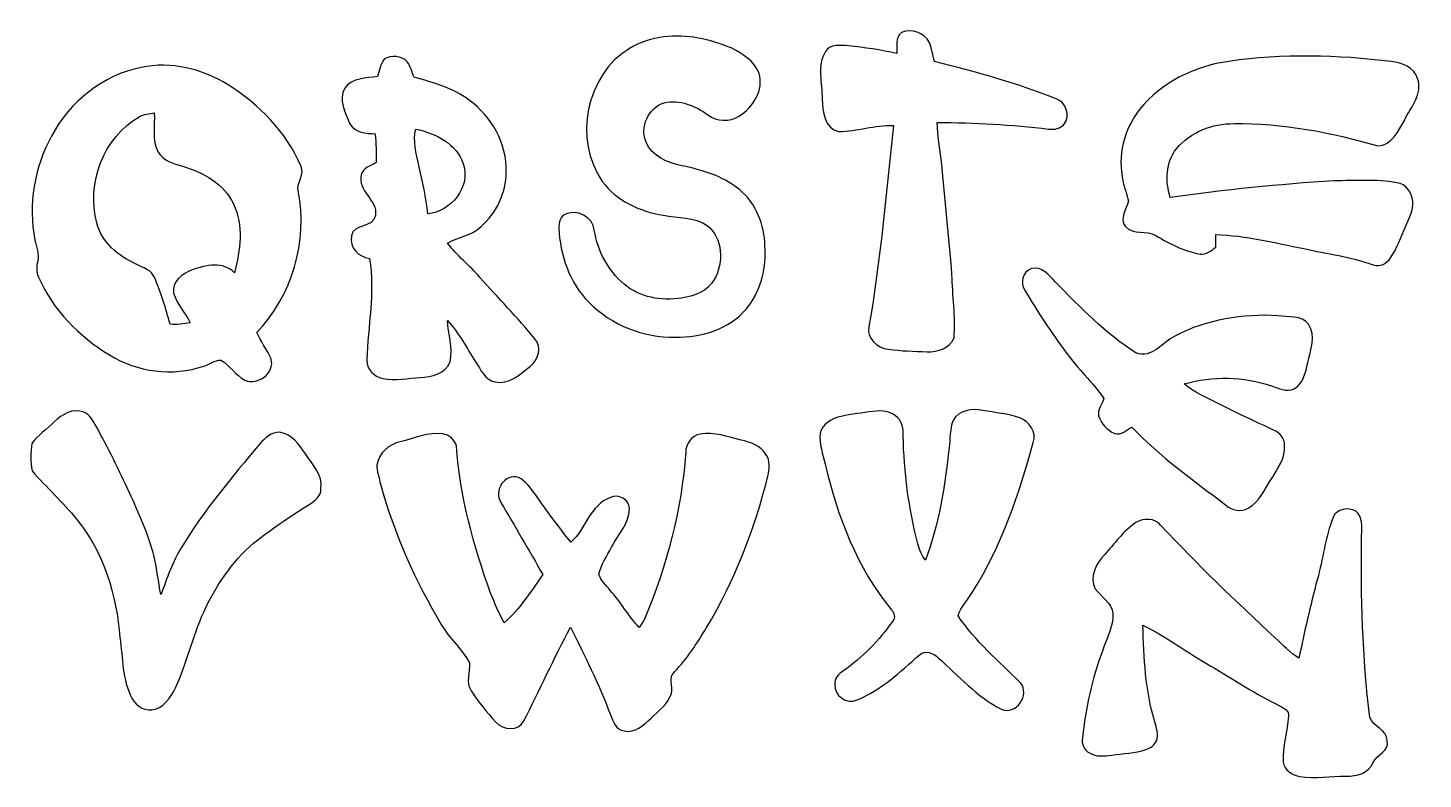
# Model space of a CAD drawing. Header units: centimetres. Extents: x -10.1 to 10.1, y -13.1 to 13.4.
# Drawn here: x -10.07 to 10.11, y -13.12 to -2.26 of the extents above; entities that cross this region are included whole.
import ezdxf

# ---------------------------------------------------------------- set-up
doc = ezdxf.new("R2010")
doc.units = ezdxf.units.CM
doc.header["$MEASUREMENT"] = 0
doc.layers.add('Camada 1', color=7, linetype='Continuous')

msp = doc.modelspace()

# ---------------------------------------------------------------- linework, layer by layer
at = {"layer": 'Camada 1', "color": 156}
for points, knots in [([(-0.86783, -2.38583), (-0.53764, -2.3435), (-0.20072, -2.41793), (0.10266, -2.54669), (0.10266, -2.54669), (0.26775, -2.6229), (0.43497, -2.73543), (0.50694, -2.90936), (0.50694, -2.90936), (0.58137, -3.15524), (0.4198, -3.40571), (0.21554, -3.53165), (0.21554, -3.53165), (0.08113, -3.61809), (-0.10512, -3.61032), (-0.23213, -3.51367), (-0.23213, -3.51367), (-0.41239, -3.38278), (-0.63958, -3.28789), (-0.86535, -3.33798), (-0.86535, -3.33798), (-1.09573, -3.40854), (-1.22237, -3.69217), (-1.12501, -3.9123), (-1.12501, -3.9123), (-1.03928, -4.11797), (-0.81209, -4.20722), (-0.60888, -4.24992), (-0.60888, -4.24992), (-0.29562, -4.31587), (0.02962, -4.41042), (0.26775, -4.6362), (0.26775, -4.6362), (0.49564, -4.84611), (0.59513, -5.1629), (0.59336, -5.46664), (0.59336, -5.46664), (0.60359, -5.76932), (0.5228, -6.08646), (0.32315, -6.32001), (0.32315, -6.32001), (0.07372, -6.61528), (-0.32985, -6.73593), (-0.70555, -6.72889), (-0.70555, -6.72889), (-1.16733, -6.73876), (-1.63018, -6.55179), (-1.95509, -6.2237), (-1.95509, -6.2237), (-2.23273, -5.93972), (-2.37313, -5.54284), (-2.38794, -5.15055), (-2.38794, -5.15055), (-2.39006, -5.07188), (-2.36395, -4.97487), (-2.28318, -4.94417), (-2.28318, -4.94417), (-2.11454, -4.88032), (-1.89194, -4.99251), (-1.87607, -5.18195), (-1.87607, -5.18195), (-1.82316, -5.4797), (-1.68098, -5.76862), (-1.44392, -5.96194), (-1.44392, -5.96194), (-1.21884, -6.15385), (-0.90311, -6.20923), (-0.61665, -6.16232), (-0.61665, -6.16232), (-0.4318, -6.14186), (-0.23388, -6.06319), (-0.14005, -5.89244), (-0.14005, -5.89244), (0.00282, -5.6515), (-0.01693, -5.29307), (-0.24553, -5.1114), (-0.24553, -5.1114), (-0.43249, -4.98934), (-0.66674, -5.00627), (-0.8777, -4.96534), (-0.8777, -4.96534), (-1.21496, -4.90855), (-1.55504, -4.76108), (-1.75965, -4.47604), (-1.75965, -4.47604), (-2.17981, -3.87667), (-1.99813, -2.93299), (-1.3656, -2.55305), (-1.3656, -2.55305), (-1.21496, -2.46027), (-1.04281, -2.40629), (-0.86783, -2.38583)], [0, 0, 0, 0, 0.04166667, 0.04166667, 0.04166667, 0.04166667, 0.08333333, 0.08333333, 0.08333333, 0.08333333, 0.125, 0.125, 0.125, 0.125, 0.16666667, 0.16666667, 0.16666667, 0.16666667, 0.20833333, 0.20833333, 0.20833333, 0.20833333, 0.25, 0.25, 0.25, 0.25, 0.29166667, 0.29166667, 0.29166667, 0.29166667, 0.33333333, 0.33333333, 0.33333333, 0.33333333, 0.375, 0.375, 0.375, 0.375, 0.41666667, 0.41666667, 0.41666667, 0.41666667, 0.45833333, 0.45833333, 0.45833333, 0.45833333, 0.5, 0.5, 0.5, 0.5, 0.54166667, 0.54166667, 0.54166667, 0.54166667, 0.58333333, 0.58333333, 0.58333333, 0.58333333, 0.625, 0.625, 0.625, 0.625, 0.66666667, 0.66666667, 0.66666667, 0.66666667, 0.70833333, 0.70833333, 0.70833333, 0.70833333, 0.75, 0.75, 0.75, 0.75, 0.79166667, 0.79166667, 0.79166667, 0.79166667, 0.83333333, 0.83333333, 0.83333333, 0.83333333, 0.875, 0.875, 0.875, 0.875, 0.91666667, 0.91666667, 0.91666667, 0.91666667, 1, 1, 1, 1]), ([(2.56821, -2.32163), (2.71215, -2.25602), (2.89348, -2.32657), (2.96862, -2.46167), (2.96862, -2.46167), (3.00214, -2.55269), (3.01766, -2.649), (3.04553, -2.74214), (3.04553, -2.74214), (3.63819, -2.89418), (4.23403, -3.04906), (4.80094, -3.28329), (4.80094, -3.28329), (4.95053, -3.32705), (5.00909, -3.52636), (4.91949, -3.64912), (4.91949, -3.64912), (4.86516, -3.71333), (4.77448, -3.73167), (4.69406, -3.71934), (4.69406, -3.71934), (4.15995, -3.653), (3.62162, -3.62513), (3.08363, -3.62444), (3.08363, -3.62444), (3.08327, -3.81494), (3.12666, -4.00156), (3.14395, -4.19028), (3.14395, -4.19028), (3.19334, -4.73392), (3.25508, -5.27649), (3.296, -5.82083), (3.296, -5.82083), (3.30093, -6.12598), (3.35314, -6.43078), (3.32634, -6.73593), (3.32634, -6.73593), (3.26602, -6.88939), (3.09068, -6.94655), (2.93792, -6.94019), (2.93792, -6.94019), (2.7499, -6.92996), (2.56046, -6.92925), (2.37384, -6.90421), (2.37384, -6.90421), (2.21896, -6.88233), (2.05598, -6.7437), (2.09656, -6.57331), (2.09656, -6.57331), (2.26272, -5.61128), (2.34667, -4.63832), (2.44934, -3.66818), (2.44934, -3.66818), (2.18157, -3.65724), (1.92369, -3.75391), (1.65805, -3.75603), (1.65805, -3.75603), (1.45274, -3.71016), (1.42558, -3.45863), (1.41887, -3.284), (1.41887, -3.284), (1.42098, -3.05681), (1.33984, -2.80212), (1.4679, -2.59608), (1.4679, -2.59608), (1.53846, -2.48462), (1.68627, -2.50966), (1.79811, -2.51354), (1.79811, -2.51354), (2.03305, -2.53753), (2.26625, -2.57774), (2.49731, -2.62536), (2.49731, -2.62536), (2.50119, -2.52341), (2.47543, -2.39323), (2.56821, -2.32163)], [0, 0, 0, 0, 0.05, 0.05, 0.05, 0.05, 0.1, 0.1, 0.1, 0.1, 0.15, 0.15, 0.15, 0.15, 0.2, 0.2, 0.2, 0.2, 0.25, 0.25, 0.25, 0.25, 0.3, 0.3, 0.3, 0.3, 0.35, 0.35, 0.35, 0.35, 0.4, 0.4, 0.4, 0.4, 0.45, 0.45, 0.45, 0.45, 0.5, 0.5, 0.5, 0.5, 0.55, 0.55, 0.55, 0.55, 0.6, 0.6, 0.6, 0.6, 0.65, 0.65, 0.65, 0.65, 0.7, 0.7, 0.7, 0.7, 0.75, 0.75, 0.75, 0.75, 0.8, 0.8, 0.8, 0.8, 0.85, 0.85, 0.85, 0.85, 0.9, 0.9, 0.9, 0.9, 1, 1, 1, 1]), ([(-8.42821, -2.82645), (-7.99676, -2.73861), (-7.54167, -2.84726), (-7.17161, -3.07833), (-7.17161, -3.07833), (-6.72465, -3.36373), (-6.32812, -3.75673), (-6.12034, -4.25131), (-6.12034, -4.25131), (-6.05084, -4.37479), (-6.18737, -4.48875), (-6.15738, -4.61468), (-6.15738, -4.61468), (-6.01169, -5.34105), (-6.24557, -6.12739), (-6.75569, -6.66291), (-6.75569, -6.66291), (-6.69395, -6.79272), (-6.6107, -6.91091), (-6.54861, -7.04074), (-6.54861, -7.04074), (-6.49005, -7.2457), (-6.73946, -7.43338), (-6.92714, -7.35117), (-6.92714, -7.35117), (-7.06049, -7.27569), (-7.14587, -7.14021), (-7.27499, -7.05979), (-7.27499, -7.05979), (-7.36353, -7.06191), (-7.43832, -7.12257), (-7.52193, -7.14728), (-7.52193, -7.14728), (-7.97136, -7.3032), (-8.48395, -7.23123), (-8.88787, -6.9857), (-8.88787, -6.9857), (-9.32462, -6.71724), (-9.70315, -6.33482), (-9.91235, -5.86246), (-9.91235, -5.86246), (-9.94903, -5.78872), (-9.94198, -5.70547), (-9.92363, -5.62821), (-9.92363, -5.62821), (-9.89647, -5.5245), (-9.94798, -5.42395), (-9.9642, -5.32341), (-9.9642, -5.32341), (-10.06545, -4.81541), (-9.97126, -4.27496), (-9.72537, -3.82093), (-9.72537, -3.82093), (-9.46255, -3.32493), (-8.98172, -2.93863), (-8.42821, -2.82645)], [0, 0, 0, 0, 0.06666667, 0.06666667, 0.06666667, 0.06666667, 0.13333333, 0.13333333, 0.13333333, 0.13333333, 0.2, 0.2, 0.2, 0.2, 0.26666667, 0.26666667, 0.26666667, 0.26666667, 0.33333333, 0.33333333, 0.33333333, 0.33333333, 0.4, 0.4, 0.4, 0.4, 0.46666667, 0.46666667, 0.46666667, 0.46666667, 0.53333333, 0.53333333, 0.53333333, 0.53333333, 0.6, 0.6, 0.6, 0.6, 0.66666667, 0.66666667, 0.66666667, 0.66666667, 0.73333333, 0.73333333, 0.73333333, 0.73333333, 0.8, 0.8, 0.8, 0.8, 0.86666667, 0.86666667, 0.86666667, 0.86666667, 1, 1, 1, 1]), ([(-4.91455, -2.70615), (-4.81224, -2.64653), (-4.6616, -2.6543), (-4.57975, -2.7453), (-4.57975, -2.7453), (-4.53354, -2.81269), (-4.51238, -2.89277), (-4.48239, -2.96827), (-4.48239, -2.96827), (-4.20616, -3.0487), (-3.919, -3.12067), (-3.68582, -3.29881), (-3.68582, -3.29881), (-3.36055, -3.53694), (-3.13443, -3.93064), (-3.15066, -4.33987), (-3.15066, -4.33987), (-3.14713, -4.63973), (-3.29177, -4.93182), (-3.5133, -5.12974), (-3.5133, -5.12974), (-3.64771, -5.25814), (-3.84315, -5.27368), (-3.99732, -5.36928), (-3.99732, -5.36928), (-3.85974, -5.54848), (-3.68087, -5.69066), (-3.53306, -5.86105), (-3.53306, -5.86105), (-3.26743, -6.15879), (-2.98696, -6.44384), (-2.73437, -6.75286), (-2.73437, -6.75286), (-2.62748, -6.87139), (-2.68286, -7.05801), (-2.80034, -7.14728), (-2.80034, -7.14728), (-2.94393, -7.26546), (-3.1108, -7.42138), (-3.31294, -7.37376), (-3.31294, -7.37376), (-3.46004, -7.3473), (-3.51649, -7.19525), (-3.59127, -7.08589), (-3.59127, -7.08589), (-3.72356, -6.8841), (-3.8347, -6.66537), (-3.99732, -6.48545), (-3.99732, -6.48545), (-3.98709, -6.68372), (-3.91829, -6.88304), (-3.95851, -7.0813), (-3.95851, -7.0813), (-4.02025, -7.2584), (-4.2298, -7.3025), (-4.39525, -7.31273), (-4.39525, -7.31273), (-4.57412, -7.31872), (-4.75543, -7.36318), (-4.93323, -7.32613), (-4.93323, -7.32613), (-5.05707, -7.29967), (-5.17277, -7.19208), (-5.16466, -7.05838), (-5.16466, -7.05838), (-5.14984, -6.57014), (-5.04331, -6.07764), (-5.12655, -5.59082), (-5.12655, -5.59082), (-5.28425, -5.56541), (-5.42183, -5.43453), (-5.38833, -5.26486), (-5.38833, -5.26486), (-5.35727, -5.07787), (-5.06835, -5.15902), (-5.04084, -4.96817), (-5.04084, -4.96817), (-5.00203, -4.74345), (-5.30754, -4.61327), (-5.24581, -4.38326), (-5.24581, -4.38326), (-5.22286, -4.27848), (-5.11069, -4.24992), (-5.02884, -4.20475), (-5.02884, -4.20475), (-5.02532, -4.06541), (-5.03273, -3.9264), (-5.0426, -3.78777), (-5.0426, -3.78777), (-5.17418, -3.78107), (-5.33788, -3.77789), (-5.40807, -3.64418), (-5.40807, -3.64418), (-5.47652, -3.48684), (-5.58305, -3.29352), (-5.4804, -3.12773), (-5.4804, -3.12773), (-5.37845, -2.96932), (-5.17172, -2.98874), (-5.00944, -2.95875), (-5.00944, -2.95875), (-4.98122, -2.87372), (-4.96817, -2.78024), (-4.91455, -2.70615)], [0, 0, 0, 0, 0.03703704, 0.03703704, 0.03703704, 0.03703704, 0.07407407, 0.07407407, 0.07407407, 0.07407407, 0.11111111, 0.11111111, 0.11111111, 0.11111111, 0.14814815, 0.14814815, 0.14814815, 0.14814815, 0.18518519, 0.18518519, 0.18518519, 0.18518519, 0.22222222, 0.22222222, 0.22222222, 0.22222222, 0.25925926, 0.25925926, 0.25925926, 0.25925926, 0.2962963, 0.2962963, 0.2962963, 0.2962963, 0.33333333, 0.33333333, 0.33333333, 0.33333333, 0.37037037, 0.37037037, 0.37037037, 0.37037037, 0.40740741, 0.40740741, 0.40740741, 0.40740741, 0.44444444, 0.44444444, 0.44444444, 0.44444444, 0.48148148, 0.48148148, 0.48148148, 0.48148148, 0.51851852, 0.51851852, 0.51851852, 0.51851852, 0.55555556, 0.55555556, 0.55555556, 0.55555556, 0.59259259, 0.59259259, 0.59259259, 0.59259259, 0.62962963, 0.62962963, 0.62962963, 0.62962963, 0.66666667, 0.66666667, 0.66666667, 0.66666667, 0.7037037, 0.7037037, 0.7037037, 0.7037037, 0.74074074, 0.74074074, 0.74074074, 0.74074074, 0.77777778, 0.77777778, 0.77777778, 0.77777778, 0.81481481, 0.81481481, 0.81481481, 0.81481481, 0.85185185, 0.85185185, 0.85185185, 0.85185185, 0.88888889, 0.88888889, 0.88888889, 0.88888889, 0.92592593, 0.92592593, 0.92592593, 0.92592593, 1, 1, 1, 1]), ([(7.30143, -2.73967), (8.07931, -2.62466), (8.87306, -2.64724), (9.65164, -2.74425), (9.65164, -2.74425), (9.8051, -2.75907), (9.98044, -2.82327), (10.02805, -2.98662), (10.02805, -2.98662), (10.10884, -3.21203), (9.92928, -3.40359), (9.83791, -3.59339), (9.83791, -3.59339), (9.75006, -3.74368), (9.65729, -3.95498), (9.4562, -3.96168), (9.4562, -3.96168), (8.77992, -3.76836), (8.07826, -3.62866), (7.37129, -3.64031), (7.37129, -3.64031), (7.06191, -3.63677), (6.74193, -3.76096), (6.54295, -4.00297), (6.54295, -4.00297), (6.3881, -4.20122), (6.38033, -4.47462), (6.4523, -4.70712), (6.4523, -4.70712), (7.2383, -4.59951), (8.02781, -4.51555), (8.82015, -4.46899), (8.82015, -4.46899), (9.12318, -4.46439), (9.42974, -4.44287), (9.72996, -4.49509), (9.72996, -4.49509), (9.86119, -4.51061), (9.94798, -4.63761), (9.96102, -4.76144), (9.96102, -4.76144), (9.97479, -4.89374), (9.90423, -5.01261), (9.8566, -5.13115), (9.8566, -5.13115), (9.78746, -5.2825), (9.73278, -5.44194), (9.63894, -5.58095), (9.63894, -5.58095), (9.58708, -5.66032), (9.48443, -5.72135), (9.38917, -5.68289), (9.38917, -5.68289), (9.06531, -5.56331), (8.72136, -5.52343), (8.38658, -5.44829), (8.38658, -5.44829), (7.96536, -5.36187), (7.54415, -5.25885), (7.11234, -5.24474), (7.11234, -5.24474), (7.1127, -5.30436), (7.11376, -5.36468), (7.11412, -5.42466), (7.11412, -5.42466), (7.04603, -5.4737), (6.97442, -5.54426), (6.88304, -5.52626), (6.88304, -5.52626), (6.6548, -5.48286), (6.44102, -5.38161), (6.24487, -5.25921), (6.24487, -5.25921), (6.11222, -5.17666), (5.91609, -5.25426), (5.8046, -5.13009), (5.8046, -5.13009), (5.71324, -5.01085), (5.81483, -4.88068), (5.84904, -4.7625), (5.84904, -4.7625), (5.8293, -4.66372), (5.78731, -4.57129), (5.76896, -4.4725), (5.76896, -4.4725), (5.68571, -4.11339), (5.78272, -3.72321), (6.01027, -3.43605), (6.01027, -3.43605), (6.32388, -3.04165), (6.80754, -2.8074), (7.30143, -2.73967)], [0, 0, 0, 0, 0.04166667, 0.04166667, 0.04166667, 0.04166667, 0.08333333, 0.08333333, 0.08333333, 0.08333333, 0.125, 0.125, 0.125, 0.125, 0.16666667, 0.16666667, 0.16666667, 0.16666667, 0.20833333, 0.20833333, 0.20833333, 0.20833333, 0.25, 0.25, 0.25, 0.25, 0.29166667, 0.29166667, 0.29166667, 0.29166667, 0.33333333, 0.33333333, 0.33333333, 0.33333333, 0.375, 0.375, 0.375, 0.375, 0.41666667, 0.41666667, 0.41666667, 0.41666667, 0.45833333, 0.45833333, 0.45833333, 0.45833333, 0.5, 0.5, 0.5, 0.5, 0.54166667, 0.54166667, 0.54166667, 0.54166667, 0.58333333, 0.58333333, 0.58333333, 0.58333333, 0.625, 0.625, 0.625, 0.625, 0.66666667, 0.66666667, 0.66666667, 0.66666667, 0.70833333, 0.70833333, 0.70833333, 0.70833333, 0.75, 0.75, 0.75, 0.75, 0.79166667, 0.79166667, 0.79166667, 0.79166667, 0.83333333, 0.83333333, 0.83333333, 0.83333333, 0.875, 0.875, 0.875, 0.875, 0.91666667, 0.91666667, 0.91666667, 0.91666667, 1, 1, 1, 1]), ([(-8.45466, -3.54083), (-8.45466, -3.54083), (-8.45466, -3.54083), (-8.45466, -3.54083), (-8.45466, -3.54083), (-8.97501, -3.8354), (-9.2209, -4.50673), (-9.07062, -5.07541), (-9.07062, -5.07541), (-9.00147, -5.36081), (-8.75347, -5.55483), (-8.49911, -5.67336), (-8.49911, -5.67336), (-8.40139, -5.72347), (-8.2744, -5.75592), (-8.23242, -5.87058), (-8.23242, -5.87058), (-8.1414, -6.08824), (-8.06979, -6.31367), (-8.00946, -6.54156), (-8.00946, -6.54156), (-7.91245, -6.55038), (-7.81543, -6.54085), (-7.72089, -6.51932), (-7.72089, -6.51932), (-7.78968, -6.37151), (-7.91245, -6.25122), (-7.95831, -6.09353), (-7.95831, -6.09353), (-7.98935, -5.92525), (-7.82849, -5.80565), (-7.68879, -5.75486), (-7.68879, -5.75486), (-7.49265, -5.68642), (-7.23971, -5.62892), (-7.07672, -5.79649), (-7.07672, -5.79649), (-6.99628, -5.47334), (-6.94195, -5.11386), (-7.09188, -4.80201), (-7.09188, -4.80201), (-7.22877, -4.51061), (-7.53075, -4.33951), (-7.83025, -4.25696), (-7.83025, -4.25696), (-7.96113, -4.22168), (-8.10683, -4.17688), (-8.18091, -4.05306), (-8.18091, -4.05306), (-8.28004, -3.8802), (-8.22571, -3.67347), (-8.23771, -3.48509), (-8.23771, -3.48509), (-8.31144, -3.49708), (-8.38976, -3.4999), (-8.45466, -3.54083)], [0, 0, 0, 0, 0.06666667, 0.06666667, 0.06666667, 0.06666667, 0.13333333, 0.13333333, 0.13333333, 0.13333333, 0.2, 0.2, 0.2, 0.2, 0.26666667, 0.26666667, 0.26666667, 0.26666667, 0.33333333, 0.33333333, 0.33333333, 0.33333333, 0.4, 0.4, 0.4, 0.4, 0.46666667, 0.46666667, 0.46666667, 0.46666667, 0.53333333, 0.53333333, 0.53333333, 0.53333333, 0.6, 0.6, 0.6, 0.6, 0.66666667, 0.66666667, 0.66666667, 0.66666667, 0.73333333, 0.73333333, 0.73333333, 0.73333333, 0.8, 0.8, 0.8, 0.8, 0.86666667, 0.86666667, 0.86666667, 0.86666667, 1, 1, 1, 1]), ([(-4.45452, -3.71827), (-4.45452, -3.71827), (-4.45452, -3.71827), (-4.45452, -3.71827), (-4.45452, -3.71827), (-4.50427, -3.89254), (-4.44641, -4.07141), (-4.4143, -4.2439), (-4.4143, -4.2439), (-4.35856, -4.47604), (-4.30812, -4.70958), (-4.28201, -4.94736), (-4.28201, -4.94736), (-3.95393, -4.9096), (-3.65159, -4.5593), (-3.77084, -4.2238), (-3.77084, -4.2238), (-3.86432, -3.92535), (-4.17264, -3.78354), (-4.45452, -3.71827)], [0, 0, 0, 0, 0.16666667, 0.16666667, 0.16666667, 0.16666667, 0.33333333, 0.33333333, 0.33333333, 0.33333333, 0.5, 0.5, 0.5, 0.5, 0.66666667, 0.66666667, 0.66666667, 0.66666667, 1, 1, 1, 1]), ([(4.35292, -6.05754), (4.28025, -5.94959), (4.31095, -5.77639), (4.44675, -5.73722), (4.44675, -5.73722), (4.59668, -5.6956), (4.70146, -5.83706), (4.79283, -5.93124), (4.79283, -5.93124), (5.15549, -6.29813), (5.51638, -6.67843), (5.95595, -6.95466), (5.95595, -6.95466), (6.18559, -7.04603), (6.34612, -6.79944), (6.52992, -6.70772), (6.52992, -6.70772), (6.98076, -6.47171), (7.50464, -6.38915), (8.00946, -6.41772), (8.00946, -6.41772), (8.15764, -6.44418), (8.34743, -6.40644), (8.45219, -6.54049), (8.45219, -6.54049), (8.57143, -6.71159), (8.47724, -6.91868), (8.44303, -7.1014), (8.44303, -7.1014), (8.40775, -7.23582), (8.38129, -7.40375), (8.24442, -7.4736), (8.24442, -7.4736), (8.13717, -7.53497), (8.02111, -7.46266), (7.91598, -7.43444), (7.91598, -7.43444), (7.51099, -7.29509), (7.0679, -7.28944), (6.65621, -7.40304), (6.65621, -7.40304), (6.71759, -7.45525), (6.7832, -7.50252), (6.85446, -7.54097), (6.85446, -7.54097), (7.21218, -7.73077), (7.57943, -7.90222), (7.94702, -8.07225), (7.94702, -8.07225), (8.03344, -8.11035), (8.11035, -8.19043), (8.10506, -8.29132), (8.10506, -8.29132), (8.12411, -8.48113), (7.99889, -8.63706), (7.90892, -8.79086), (7.90892, -8.79086), (7.81507, -8.93833), (7.74064, -9.11436), (7.58013, -9.20184), (7.58013, -9.20184), (7.47323, -9.26007), (7.33918, -9.23395), (7.25134, -9.15353), (7.25134, -9.15353), (6.78568, -8.79722), (6.30132, -8.45679), (5.89704, -8.02922), (5.89704, -8.02922), (5.82012, -8.06908), (5.74392, -8.1534), (5.65009, -8.12129), (5.65009, -8.12129), (5.53931, -8.0772), (5.45358, -7.97984), (5.41584, -7.86799), (5.41584, -7.86799), (5.40103, -7.77628), (5.46276, -7.69725), (5.4938, -7.61612), (5.4938, -7.61612), (5.32799, -7.3787), (5.11281, -7.18114), (4.94276, -6.94725), (4.94276, -6.94725), (4.73287, -6.65973), (4.5346, -6.3634), (4.35292, -6.05754)], [0, 0, 0, 0, 0.04347826, 0.04347826, 0.04347826, 0.04347826, 0.08695652, 0.08695652, 0.08695652, 0.08695652, 0.13043478, 0.13043478, 0.13043478, 0.13043478, 0.17391304, 0.17391304, 0.17391304, 0.17391304, 0.2173913, 0.2173913, 0.2173913, 0.2173913, 0.26086957, 0.26086957, 0.26086957, 0.26086957, 0.30434783, 0.30434783, 0.30434783, 0.30434783, 0.34782609, 0.34782609, 0.34782609, 0.34782609, 0.39130435, 0.39130435, 0.39130435, 0.39130435, 0.43478261, 0.43478261, 0.43478261, 0.43478261, 0.47826087, 0.47826087, 0.47826087, 0.47826087, 0.52173913, 0.52173913, 0.52173913, 0.52173913, 0.56521739, 0.56521739, 0.56521739, 0.56521739, 0.60869565, 0.60869565, 0.60869565, 0.60869565, 0.65217391, 0.65217391, 0.65217391, 0.65217391, 0.69565217, 0.69565217, 0.69565217, 0.69565217, 0.73913043, 0.73913043, 0.73913043, 0.73913043, 0.7826087, 0.7826087, 0.7826087, 0.7826087, 0.82608696, 0.82608696, 0.82608696, 0.82608696, 0.86956522, 0.86956522, 0.86956522, 0.86956522, 0.91304348, 0.91304348, 0.91304348, 0.91304348, 1, 1, 1, 1]), ([(-9.68551, -7.95372), (-9.57615, -7.84684), (-9.41317, -7.7477), (-9.25794, -7.81507), (-9.25794, -7.81507), (-9.16622, -7.84506), (-9.12529, -7.94032), (-9.07803, -8.01616), (-9.07803, -8.01616), (-8.90481, -8.33049), (-8.74641, -8.65292), (-8.59507, -8.97854), (-8.59507, -8.97854), (-8.46102, -9.28017), (-8.32131, -9.58215), (-8.24018, -9.90318), (-8.24018, -9.90318), (-8.19502, -10.08308), (-8.18268, -10.26865), (-8.14282, -10.44963), (-8.14282, -10.44963), (-8.05109, -10.21644), (-7.97595, -9.97408), (-7.84048, -9.76136), (-7.84048, -9.76136), (-7.51487, -9.23079), (-7.11553, -8.75064), (-6.71617, -8.27546), (-6.71617, -8.27546), (-6.64174, -8.18868), (-6.54437, -8.09695), (-6.42126, -8.10472), (-6.42126, -8.10472), (-6.25052, -8.13399), (-6.14327, -8.2804), (-6.05367, -8.4155), (-6.05367, -8.4155), (-5.951, -8.56826), (-5.79895, -8.72101), (-5.82789, -8.92174), (-5.82789, -8.92174), (-5.82224, -9.02545), (-5.91361, -9.09072), (-5.99015, -9.14259), (-5.99015, -9.14259), (-6.24769, -9.30556), (-6.50239, -9.47278), (-6.74229, -9.66116), (-6.74229, -9.66116), (-7.07036, -9.91588), (-7.3099, -10.26688), (-7.49158, -10.63625), (-7.49158, -10.63625), (-7.66692, -10.99185), (-7.74629, -11.38449), (-7.9068, -11.74574), (-7.9068, -11.74574), (-7.9763, -11.88931), (-8.0592, -12.05476), (-8.22219, -12.10804), (-8.22219, -12.10804), (-8.35659, -12.1539), (-8.49982, -12.07099), (-8.56085, -11.95069), (-8.56085, -11.95069), (-8.70549, -11.68188), (-8.69103, -11.36755), (-8.73407, -11.07369), (-8.73407, -11.07369), (-8.78593, -10.46268), (-8.96302, -9.83967), (-9.36096, -9.36096), (-9.36096, -9.36096), (-9.55921, -9.11365), (-9.79628, -8.90128), (-10.00478, -8.66352), (-10.00478, -8.66352), (-10.03334, -8.53439), (-10.02488, -8.39611), (-10.00865, -8.26557), (-10.00865, -8.26557), (-9.91763, -8.14599), (-9.79099, -8.05956), (-9.68551, -7.95372)], [0, 0, 0, 0, 0.04545455, 0.04545455, 0.04545455, 0.04545455, 0.09090909, 0.09090909, 0.09090909, 0.09090909, 0.13636364, 0.13636364, 0.13636364, 0.13636364, 0.18181818, 0.18181818, 0.18181818, 0.18181818, 0.22727273, 0.22727273, 0.22727273, 0.22727273, 0.27272727, 0.27272727, 0.27272727, 0.27272727, 0.31818182, 0.31818182, 0.31818182, 0.31818182, 0.36363636, 0.36363636, 0.36363636, 0.36363636, 0.40909091, 0.40909091, 0.40909091, 0.40909091, 0.45454545, 0.45454545, 0.45454545, 0.45454545, 0.5, 0.5, 0.5, 0.5, 0.54545455, 0.54545455, 0.54545455, 0.54545455, 0.59090909, 0.59090909, 0.59090909, 0.59090909, 0.63636364, 0.63636364, 0.63636364, 0.63636364, 0.68181818, 0.68181818, 0.68181818, 0.68181818, 0.72727273, 0.72727273, 0.72727273, 0.72727273, 0.77272727, 0.77272727, 0.77272727, 0.77272727, 0.81818182, 0.81818182, 0.81818182, 0.81818182, 0.86363636, 0.86363636, 0.86363636, 0.86363636, 0.90909091, 0.90909091, 0.90909091, 0.90909091, 1, 1, 1, 1]), ([(1.69333, -7.874), (1.84396, -7.8426), (1.99743, -7.82355), (2.15018, -7.80238), (2.15018, -7.80238), (2.27541, -7.78191), (2.42111, -7.7978), (2.51283, -7.89515), (2.51283, -7.89515), (2.58092, -7.95972), (2.59045, -8.05992), (2.5915, -8.14882), (2.5915, -8.14882), (2.60103, -8.67692), (2.66946, -9.20433), (2.80387, -9.71515), (2.80387, -9.71515), (2.82539, -9.80122), (2.85503, -9.88625), (2.91217, -9.95574), (2.91217, -9.95574), (3.11009, -9.43434), (3.19651, -8.87801), (3.25366, -8.3259), (3.25366, -8.3259), (3.26989, -8.19467), (3.26636, -8.05814), (3.31152, -7.93255), (3.31152, -7.93255), (3.39407, -7.7844), (3.58739, -7.75652), (3.74015, -7.78722), (3.74015, -7.78722), (3.919, -7.82389), (4.10598, -7.83166), (4.27777, -7.89727), (4.27777, -7.89727), (4.41466, -7.94773), (4.52508, -8.10331), (4.47111, -8.25041), (4.47111, -8.25041), (4.27002, -9.00041), (4.01389, -9.74548), (3.59762, -10.40623), (3.59762, -10.40623), (3.53024, -10.52512), (3.42723, -10.62531), (3.38384, -10.75655), (3.38384, -10.75655), (3.63078, -11.12485), (3.97581, -11.41411), (4.2859, -11.72774), (4.2859, -11.72774), (4.43194, -11.89743), (4.22344, -12.20611), (4.00897, -12.1105), (4.00897, -12.1105), (3.65865, -11.92635), (3.38949, -11.62755), (3.09915, -11.36543), (3.09915, -11.36543), (3.03035, -11.29558), (2.90335, -11.24832), (2.82327, -11.32557), (2.82327, -11.32557), (2.54669, -11.5697), (2.27329, -11.83604), (1.92439, -11.97434), (1.92439, -11.97434), (1.77517, -12.04241), (1.58679, -11.91506), (1.60197, -11.75066), (1.60197, -11.75066), (1.59419, -11.66741), (1.65381, -11.60356), (1.71803, -11.56088), (1.71803, -11.56088), (1.99918, -11.36438), (2.24225, -11.11425), (2.43945, -10.8338), (2.43945, -10.8338), (2.48496, -10.7823), (2.46167, -10.71386), (2.41969, -10.66977), (2.41969, -10.66977), (1.92088, -10.06686), (1.64007, -9.31686), (1.46297, -8.56262), (1.46297, -8.56262), (1.43262, -8.41762), (1.37195, -8.27334), (1.38852, -8.12305), (1.38852, -8.12305), (1.42063, -7.983), (1.56174, -7.90187), (1.69333, -7.874)], [0, 0, 0, 0, 0.04, 0.04, 0.04, 0.04, 0.08, 0.08, 0.08, 0.08, 0.12, 0.12, 0.12, 0.12, 0.16, 0.16, 0.16, 0.16, 0.2, 0.2, 0.2, 0.2, 0.24, 0.24, 0.24, 0.24, 0.28, 0.28, 0.28, 0.28, 0.32, 0.32, 0.32, 0.32, 0.36, 0.36, 0.36, 0.36, 0.4, 0.4, 0.4, 0.4, 0.44, 0.44, 0.44, 0.44, 0.48, 0.48, 0.48, 0.48, 0.52, 0.52, 0.52, 0.52, 0.56, 0.56, 0.56, 0.56, 0.6, 0.6, 0.6, 0.6, 0.64, 0.64, 0.64, 0.64, 0.68, 0.68, 0.68, 0.68, 0.72, 0.72, 0.72, 0.72, 0.76, 0.76, 0.76, 0.76, 0.8, 0.8, 0.8, 0.8, 0.84, 0.84, 0.84, 0.84, 0.88, 0.88, 0.88, 0.88, 0.92, 0.92, 0.92, 0.92, 1, 1, 1, 1]), ([(-4.68171, -8.24089), (-4.47922, -8.19185), (-4.27743, -8.09871), (-4.06435, -8.12835), (-4.06435, -8.12835), (-3.97191, -8.13822), (-3.88937, -8.21407), (-3.86961, -8.30438), (-3.86961, -8.30438), (-3.81387, -9.03286), (-3.62654, -9.74583), (-3.37431, -10.42952), (-3.37431, -10.42952), (-3.31752, -10.57592), (-3.25508, -10.71986), (-3.17994, -10.85778), (-3.17994, -10.85778), (-2.95027, -10.66375), (-2.79011, -10.40518), (-2.61972, -10.16141), (-2.61972, -10.16141), (-2.8201, -9.81287), (-3.02365, -9.46572), (-3.22474, -9.11754), (-3.22474, -9.11754), (-3.33762, -8.95349), (-3.17005, -8.69209), (-2.97249, -8.75805), (-2.97249, -8.75805), (-2.86349, -8.80674), (-2.79681, -8.91363), (-2.72591, -9.00535), (-2.72591, -9.00535), (-2.56433, -9.24102), (-2.39112, -9.46891), (-2.21509, -9.69398), (-2.21509, -9.69398), (-1.99565, -9.50241), (-1.93957, -9.15317), (-1.64324, -9.04769), (-1.64324, -9.04769), (-1.52047, -8.98947), (-1.37583, -9.07097), (-1.36525, -9.2075), (-1.36525, -9.2075), (-1.36983, -9.4234), (-1.53458, -9.58461), (-1.62736, -9.7677), (-1.62736, -9.7677), (-1.69121, -9.89612), (-1.77977, -10.01642), (-1.81081, -10.15858), (-1.81081, -10.15858), (-1.77835, -10.25065), (-1.70568, -10.31909), (-1.64394, -10.39247), (-1.64394, -10.39247), (-1.49436, -10.56216), (-1.379, -10.75831), (-1.22802, -10.92694), (-1.22802, -10.92694), (-1.20085, -10.88777), (-1.17157, -10.85037), (-1.14935, -10.8084), (-1.14935, -10.8084), (-0.8262, -10.04147), (-0.61382, -9.22479), (-0.55316, -8.39328), (-0.55316, -8.39328), (-0.55421, -8.2691), (-0.46743, -8.1534), (-0.3443, -8.1294), (-0.3443, -8.1294), (-0.14145, -8.09166), (0.05326, -8.17457), (0.24799, -8.21725), (0.24799, -8.21725), (0.38347, -8.24793), (0.52951, -8.29944), (0.60571, -8.42468), (0.60571, -8.42468), (0.67168, -8.51464), (0.65829, -8.63458), (0.635, -8.73724), (0.635, -8.73724), (0.44379, -9.50453), (0.15592, -10.25136), (-0.25223, -10.92975), (-0.25223, -10.92975), (-0.38981, -11.15236), (-0.53021, -11.37673), (-0.71296, -11.56582), (-0.71296, -11.56582), (-0.80926, -11.64449), (-0.73201, -11.77642), (-0.76022, -11.87979), (-0.76022, -11.87979), (-0.80398, -12.03713), (-0.95003, -12.13026), (-1.05867, -12.24138), (-1.05867, -12.24138), (-1.16134, -12.33945), (-1.28905, -12.45588), (-1.44356, -12.42413), (-1.44356, -12.42413), (-1.5635, -12.4093), (-1.60548, -12.28478), (-1.64324, -12.18847), (-1.64324, -12.18847), (-1.80445, -11.75244), (-2.01612, -11.33827), (-2.22037, -10.92164), (-2.22037, -10.92164), (-2.45745, -11.36755), (-2.66488, -11.82899), (-2.89524, -12.27842), (-2.89524, -12.27842), (-2.97602, -12.43153), (-3.19617, -12.41495), (-3.29881, -12.29501), (-3.29881, -12.29501), (-3.42935, -12.15424), (-3.55318, -12.00431), (-3.65724, -11.84346), (-3.65724, -11.84346), (-3.73803, -11.71928), (-3.67242, -11.57323), (-3.68053, -11.44057), (-3.68053, -11.44057), (-3.78424, -11.23631), (-3.9705, -11.08957), (-4.0841, -10.8913), (-4.0841, -10.8913), (-4.46369, -10.25384), (-4.77061, -9.57014), (-4.96605, -8.85401), (-4.96605, -8.85401), (-4.98827, -8.76123), (-5.01896, -8.66846), (-5.01931, -8.5725), (-5.01931, -8.5725), (-4.98934, -8.40317), (-4.84575, -8.27687), (-4.68171, -8.24089)], [0, 0, 0, 0, 0.02702703, 0.02702703, 0.02702703, 0.02702703, 0.05405405, 0.05405405, 0.05405405, 0.05405405, 0.08108108, 0.08108108, 0.08108108, 0.08108108, 0.10810811, 0.10810811, 0.10810811, 0.10810811, 0.13513514, 0.13513514, 0.13513514, 0.13513514, 0.16216216, 0.16216216, 0.16216216, 0.16216216, 0.18918919, 0.18918919, 0.18918919, 0.18918919, 0.21621622, 0.21621622, 0.21621622, 0.21621622, 0.24324324, 0.24324324, 0.24324324, 0.24324324, 0.27027027, 0.27027027, 0.27027027, 0.27027027, 0.2972973, 0.2972973, 0.2972973, 0.2972973, 0.32432432, 0.32432432, 0.32432432, 0.32432432, 0.35135135, 0.35135135, 0.35135135, 0.35135135, 0.37837838, 0.37837838, 0.37837838, 0.37837838, 0.40540541, 0.40540541, 0.40540541, 0.40540541, 0.43243243, 0.43243243, 0.43243243, 0.43243243, 0.45945946, 0.45945946, 0.45945946, 0.45945946, 0.48648649, 0.48648649, 0.48648649, 0.48648649, 0.51351351, 0.51351351, 0.51351351, 0.51351351, 0.54054054, 0.54054054, 0.54054054, 0.54054054, 0.56756757, 0.56756757, 0.56756757, 0.56756757, 0.59459459, 0.59459459, 0.59459459, 0.59459459, 0.62162162, 0.62162162, 0.62162162, 0.62162162, 0.64864865, 0.64864865, 0.64864865, 0.64864865, 0.67567568, 0.67567568, 0.67567568, 0.67567568, 0.7027027, 0.7027027, 0.7027027, 0.7027027, 0.72972973, 0.72972973, 0.72972973, 0.72972973, 0.75675676, 0.75675676, 0.75675676, 0.75675676, 0.78378378, 0.78378378, 0.78378378, 0.78378378, 0.81081081, 0.81081081, 0.81081081, 0.81081081, 0.83783784, 0.83783784, 0.83783784, 0.83783784, 0.86486486, 0.86486486, 0.86486486, 0.86486486, 0.89189189, 0.89189189, 0.89189189, 0.89189189, 0.91891892, 0.91891892, 0.91891892, 0.91891892, 0.94594595, 0.94594595, 0.94594595, 0.94594595, 1, 1, 1, 1]), ([(8.80816, -9.33167), (8.86247, -9.21032), (9.02687, -9.18174), (9.13482, -9.24453), (9.13482, -9.24453), (9.24277, -9.32602), (9.2216, -9.47632), (9.22055, -9.5952), (9.22055, -9.5952), (9.20784, -10.47396), (9.23042, -11.35486), (9.33626, -12.22762), (9.33626, -12.22762), (9.38812, -12.36098), (9.58215, -12.40155), (9.59026, -12.56454), (9.59026, -12.56454), (9.62766, -12.72046), (9.43434, -12.75927), (9.38742, -12.88204), (9.38742, -12.88204), (9.32497, -13.03513), (9.14788, -13.07923), (8.99759, -13.07711), (8.99759, -13.07711), (8.77427, -13.07429), (8.54886, -13.1198), (8.32696, -13.07994), (8.32696, -13.07994), (8.21937, -13.06194), (8.09871, -12.99104), (8.0846, -12.87322), (8.0846, -12.87322), (8.07225, -12.64778), (8.14599, -12.42905), (8.16434, -12.20645), (8.16434, -12.20645), (8.17667, -12.12849), (8.09483, -12.09815), (8.04262, -12.06394), (8.04262, -12.06394), (7.69408, -11.89708), (7.37305, -11.68011), (7.04037, -11.48503), (7.04037, -11.48503), (6.70806, -11.29629), (6.40184, -11.06346), (6.05788, -10.89589), (6.05788, -10.89589), (6.06636, -11.36438), (6.09599, -11.83852), (6.22864, -12.29042), (6.22864, -12.29042), (6.25264, -12.37967), (6.28791, -12.47668), (6.25439, -12.56841), (6.25439, -12.56841), (6.22299, -12.62944), (6.16513, -12.67319), (6.10022, -12.69293), (6.10022, -12.69293), (5.94077, -12.7455), (5.77108, -12.74692), (5.6067, -12.77408), (5.6067, -12.77408), (5.49945, -12.78573), (5.38056, -12.80159), (5.2846, -12.74092), (5.2846, -12.74092), (5.20841, -12.7), (5.16712, -12.60827), (5.1823, -12.52431), (5.1823, -12.52431), (5.23134, -12.0925), (5.31777, -11.66283), (5.47687, -11.25714), (5.47687, -11.25714), (5.53261, -11.08357), (5.63245, -10.91318), (5.62186, -10.72656), (5.62186, -10.72656), (5.60809, -10.56534), (5.45499, -10.48631), (5.36821, -10.36954), (5.36821, -10.36954), (5.27967, -10.19844), (5.37986, -10.0023), (5.50016, -9.87531), (5.50016, -9.87531), (5.64797, -9.71797), (5.77285, -9.53347), (5.95277, -9.41105), (5.95277, -9.41105), (6.06495, -9.34154), (6.23252, -9.34049), (6.31789, -9.45303), (6.31789, -9.45303), (6.8453, -10.01854), (7.40587, -10.55193), (7.97207, -11.07863), (7.97207, -11.07863), (8.08143, -11.17988), (8.18268, -11.29312), (8.31285, -11.36967), (8.31285, -11.36967), (8.39435, -10.99007), (8.47619, -10.61084), (8.57919, -10.23654), (8.57919, -10.23654), (8.66174, -9.93668), (8.69385, -9.62235), (8.80816, -9.33167)], [0, 0, 0, 0, 0.03448276, 0.03448276, 0.03448276, 0.03448276, 0.06896552, 0.06896552, 0.06896552, 0.06896552, 0.10344828, 0.10344828, 0.10344828, 0.10344828, 0.13793103, 0.13793103, 0.13793103, 0.13793103, 0.17241379, 0.17241379, 0.17241379, 0.17241379, 0.20689655, 0.20689655, 0.20689655, 0.20689655, 0.24137931, 0.24137931, 0.24137931, 0.24137931, 0.27586207, 0.27586207, 0.27586207, 0.27586207, 0.31034483, 0.31034483, 0.31034483, 0.31034483, 0.34482759, 0.34482759, 0.34482759, 0.34482759, 0.37931034, 0.37931034, 0.37931034, 0.37931034, 0.4137931, 0.4137931, 0.4137931, 0.4137931, 0.44827586, 0.44827586, 0.44827586, 0.44827586, 0.48275862, 0.48275862, 0.48275862, 0.48275862, 0.51724138, 0.51724138, 0.51724138, 0.51724138, 0.55172414, 0.55172414, 0.55172414, 0.55172414, 0.5862069, 0.5862069, 0.5862069, 0.5862069, 0.62068966, 0.62068966, 0.62068966, 0.62068966, 0.65517241, 0.65517241, 0.65517241, 0.65517241, 0.68965517, 0.68965517, 0.68965517, 0.68965517, 0.72413793, 0.72413793, 0.72413793, 0.72413793, 0.75862069, 0.75862069, 0.75862069, 0.75862069, 0.79310345, 0.79310345, 0.79310345, 0.79310345, 0.82758621, 0.82758621, 0.82758621, 0.82758621, 0.86206897, 0.86206897, 0.86206897, 0.86206897, 0.89655172, 0.89655172, 0.89655172, 0.89655172, 0.93103448, 0.93103448, 0.93103448, 0.93103448, 1, 1, 1, 1])]:
    msp.add_open_spline(points, degree=3, knots=knots, dxfattribs=at)

doc.saveas('drawing.dxf')
